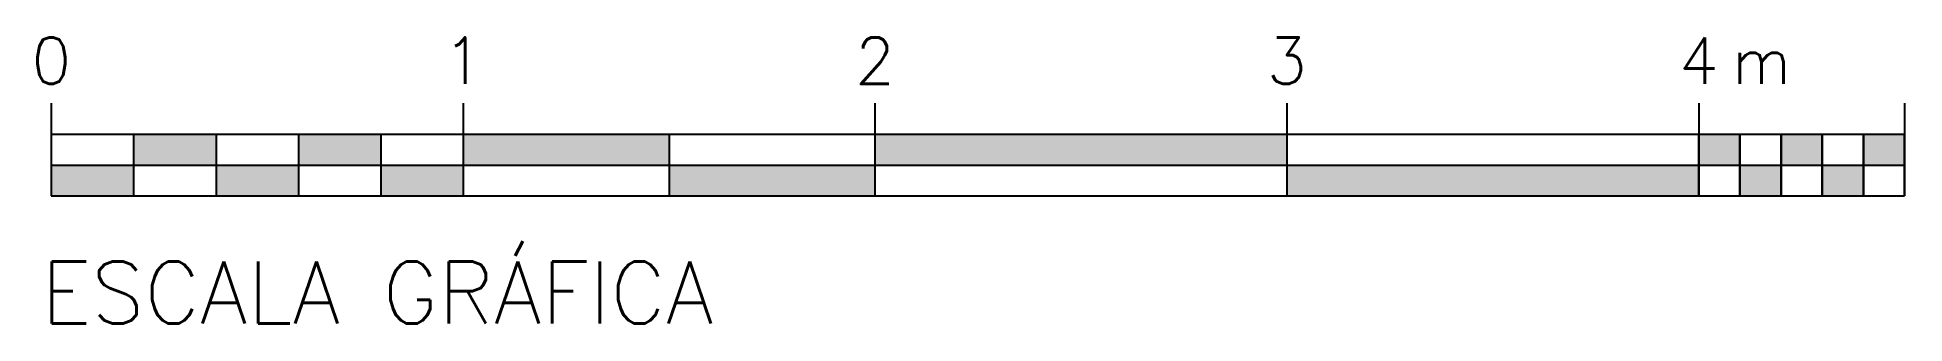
# Model space of a CAD drawing. Header units: millimetres. Extents: x 108.71 to 113.25, y 132.43 to 133.13.
import ezdxf
from ezdxf.enums import TextEntityAlignment as Align

# ---------------------------------------------------------------- set-up
doc = ezdxf.new("R2010")
doc.units = ezdxf.units.MM
doc.header["$LTSCALE"] = 0.02
doc.layers.add('1-Escalas_Gráficas', color=1, linetype='Continuous')
doc.styles.add('r60', font='romans.shx')
doc.styles.add('r80', font='romans.shx')

msp = doc.modelspace()

# ---------------------------------------------------------------- hatches: boundary and pattern name
at = {"layer": '1-Escalas_Gráficas'}
h = msp.add_hatch(color=256, dxfattribs=at)
h.paths.add_polyline_path([(108.947, 132.7435), (108.947, 132.8185), (108.747, 132.8185), (108.747, 132.7435)])
h.paths.add_polyline_path([(108.947, 132.8935), (108.947, 132.8185), (109.147, 132.8185), (109.147, 132.8935)])
h.paths.add_polyline_path([(109.147, 132.8185), (109.147, 132.7435), (109.347, 132.7435), (109.347, 132.8185)])
h.paths.add_polyline_path([(109.347, 132.8935), (109.347, 132.8185), (109.547, 132.8185), (109.547, 132.8935)])
h.paths.add_polyline_path([(109.547, 132.8185), (109.547, 132.7435), (109.747, 132.7435), (109.747, 132.8185)])
h = msp.add_hatch(color=256, dxfattribs=at)
h.paths.add_polyline_path([(109.747, 132.8935), (109.747, 132.8185), (110.247, 132.8185), (110.247, 132.8935)])
h.paths.add_polyline_path([(110.247, 132.8185), (110.247, 132.7435), (110.747, 132.7435), (110.747, 132.8185)])
h.paths.add_polyline_path([(111.747, 132.8185), (111.747, 132.8935), (110.747, 132.8935), (110.747, 132.8185)])
h.paths.add_polyline_path([(112.747, 132.7435), (112.747, 132.8185), (111.747, 132.8185), (111.747, 132.7435)])
h.paths.add_polyline_path([(112.847, 132.8185), (112.847, 132.8935), (112.747, 132.8935), (112.747, 132.8185)])
h.paths.add_polyline_path([(112.847, 132.8185), (112.847, 132.7435), (112.947, 132.7435), (112.947, 132.8185)])
h.paths.add_polyline_path([(113.047, 132.8185), (113.047, 132.8935), (112.947, 132.8935), (112.947, 132.8185)])
h.paths.add_polyline_path([(113.147, 132.7435), (113.147, 132.8185), (113.047, 132.8185), (113.047, 132.7435)])
h.paths.add_polyline_path([(113.247, 132.8935), (113.147, 132.8935), (113.147, 132.8185), (113.247, 132.8185)])

# ---------------------------------------------------------------- linework, layer by layer
for p, q in [((108.747, 132.9685), (108.747, 132.8935)), ((109.747, 132.9685), (109.747, 132.8935)), ((110.747, 132.9685), (110.747, 132.8935)), ((111.747, 132.9685), (111.747, 132.8935)), ((112.747, 132.9685), (112.747, 132.8935)), ((113.247, 132.9685), (113.247, 132.8935)), ((108.747, 132.8935), (113.247, 132.8935)), ((108.747, 132.8935), (108.747, 132.7435)), ((108.947, 132.8935), (108.947, 132.7435)), ((109.147, 132.8935), (109.147, 132.7435)), ((109.347, 132.8935), (109.347, 132.7435)), ((109.547, 132.8935), (109.547, 132.7435)), ((109.747, 132.8935), (109.747, 132.7435)), ((110.247, 132.8935), (110.247, 132.7435)), ((110.747, 132.8935), (110.747, 132.7435)), ((111.747, 132.8935), (111.747, 132.7435)), ((112.747, 132.8935), (112.747, 132.7435)), ((112.747, 132.8935), (112.747, 132.7435)), ((112.747, 132.7435), (112.747, 132.8935)), ((112.847, 132.8935), (112.847, 132.7435)), ((112.847, 132.7435), (112.847, 132.8935)), ((112.947, 132.8935), (112.947, 132.7435)), ((112.947, 132.7435), (112.947, 132.8935)), ((113.047, 132.8935), (113.047, 132.7435)), ((113.047, 132.7435), (113.047, 132.8935)), ((113.147, 132.8935), (113.147, 132.7435)), ((113.147, 132.7435), (113.147, 132.8935)), ((113.247, 132.8935), (113.247, 132.7435)), ((113.247, 132.7435), (113.247, 132.8935)), ((108.747, 132.8185), (113.247, 132.8185)), ((108.747, 132.7435), (113.247, 132.7435))]:
    msp.add_line(p, q, dxfattribs=at)

# ---------------------------------------------------------------- texts
at = {"layer": '1-Escalas_Gráficas', "color": 2, "style": 'r60'}
for s, p in [('0', (108.747, 133.0151)), ('1', (109.747, 133.0151)), ('2', (110.747, 133.0151)), ('3', (111.747, 133.0151)), ('4', (112.747, 133.0151)), ('m', (112.8997, 133.0151))]:
    msp.add_text(s, height=0.1125, dxfattribs=at).set_placement(p, align=Align.CENTER)
at = {"layer": '1-Escalas_Gráficas', "color": 2, "style": 'r80'}
msp.add_text('ESCALA GRÁFICA', height=0.15, dxfattribs=at).set_placement((108.7223, 132.4344))

doc.saveas('drawing.dxf')
